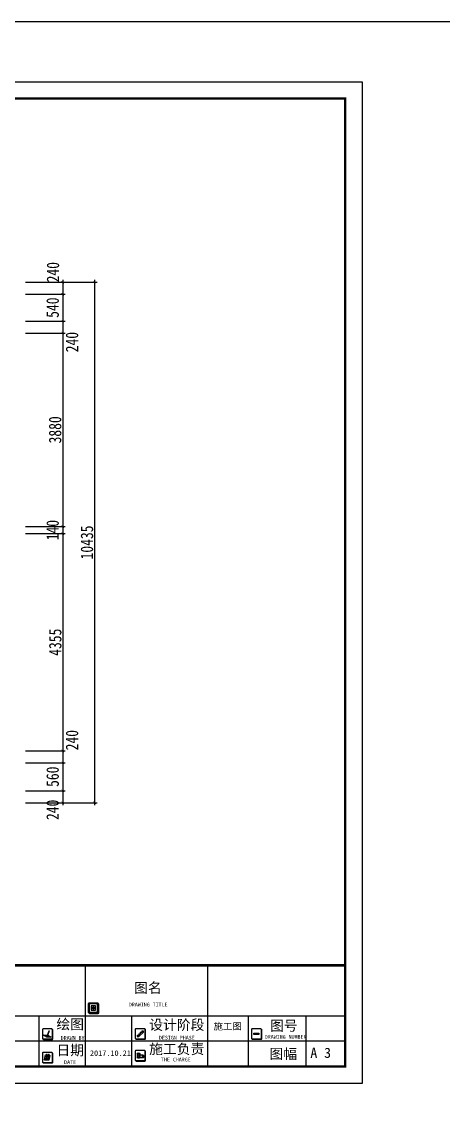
# Model space of a CAD drawing. Header units: millimetres. Extents: x -77055 to 331180, y -861586 to -491011.
# Drawn here: x 113593 to 122057, y -751708 to -730077 of the extents above; entities that cross this region are included whole.
import ezdxf

# ---------------------------------------------------------------- set-up
doc = ezdxf.new("R2010")
doc.units = ezdxf.units.MM
doc.header["$PDMODE"] = 3
for name, color, linetype in [('0-01图框模板说明', 2, 'Continuous'), ('0-02图框细线', 136, 'Continuous'), ('250', 250, 'Continuous')]:
    doc.layers.add(name, color=color, linetype=linetype)
doc.styles.add('DIM', font='simhei.ttf', dxfattribs={"width": 0.8})
doc.styles.get("Standard").update_dxf_attribs({"font": 'simhei.ttf'})
doc.dimstyles.new('1-50', dxfattribs={"dimscale": 50, "dimtxt": 5, "dimasz": 1, "dimexe": 1, "dimexo": 0.1, "dimgap": 0.5, "dimtad": 1, "dimdec": 0, "dimdsep": 46, "dimtxsty": 'DIM', "dimblk": 'ARCHTICK', "dimcen": 4, "dimdle": 1, "dimclrd": 3, "dimclre": 3, "dimclrt": 1, "dimadec": 0, "dimazin": 0, "dimtfac": 1, "dimtdec": 0, "dimtmove": 2, "dimatfit": 3, "dimldrblk": 'DOT', "dimfxl": 15, "dimfxlon": 1, "dimarcsym": 0})

# ---------------------------------------------------------------- blocks, each defined once
blk = doc.blocks.new('_ArchTick')
at = {"color": 0, "linetype": 'ByBlock', "const_width": 0.15}
blk.add_lwpolyline([(-0.5, -0.5), (0.5, 0.5)], dxfattribs=at)
blk = doc.blocks.new('*D325')
at = {"layer": '250', "color": 3, "lineweight": -2}
for p, q in [((113669, -735303), (114469, -735303)), ((114419, -735253), (114419, -735593)), ((113669, -735543), (114469, -735543))]:
    blk.add_line(p, q, dxfattribs=at)
at = {"layer": 'Defpoints', "color": 0}
for p in [(112170, -735303), (112170, -735543), (114419, -735543)]:
    blk.add_point(p, dxfattribs=at)
at = {"layer": '250', "color": 3, "lineweight": -2, "xscale": 50, "yscale": 50, "zscale": 50}
for p, rotation in [((114419, -735303), 90), ((114419, -735543), 270)]:
    blk.add_blockref('_ArchTick', p, dxfattribs=dict(at, rotation=rotation))
at = {"layer": '250', "color": 1, "insert": (114224, -735102), "char_height": 250, "attachment_point": 5, "rotation": 90, "style": 'DIM'}
blk.add_mtext('240', dxfattribs=at)
blk = doc.blocks.new('_Dot')
at = {"color": 0, "linetype": 'ByBlock', "lineweight": -2}
blk.add_line((-0.5, 0), (-1, 0), dxfattribs=at)
at = {"color": 0, "linetype": 'ByBlock', "const_width": 0.5}
blk.add_lwpolyline([(-0.25, 0, 1), (0.25, 0, 1)], format="xyb", close=True, dxfattribs=at)
blk = doc.blocks.new('*D326')
at = {"layer": '250', "color": 3, "lineweight": -2}
for p, q in [((113669, -735543), (114469, -735543)), ((114419, -735493), (114419, -736133)), ((113669, -736083), (114469, -736083))]:
    blk.add_line(p, q, dxfattribs=at)
at = {"layer": 'Defpoints', "color": 0}
for p in [(112170, -735543), (113195, -736083), (114419, -736083)]:
    blk.add_point(p, dxfattribs=at)
at = {"layer": '250', "color": 3, "lineweight": -2, "xscale": 50, "yscale": 50, "zscale": 50}
for p, rotation in [((114419, -735543), 90), ((114419, -736083), 270)]:
    blk.add_blockref('_ArchTick', p, dxfattribs=dict(at, rotation=rotation))
at = {"layer": '250', "color": 1, "insert": (114217, -735813), "char_height": 250, "attachment_point": 5, "rotation": 90, "style": 'DIM'}
blk.add_mtext('540', dxfattribs=at)
blk = doc.blocks.new('*D327')
at = {"layer": '250', "color": 3, "lineweight": -2}
for p, q in [((113669, -736083), (114469, -736083)), ((114419, -736033), (114419, -736373)), ((113669, -736323), (114469, -736323))]:
    blk.add_line(p, q, dxfattribs=at)
at = {"layer": 'Defpoints', "color": 0}
for p in [(113195, -736083), (112955, -736323), (114419, -736323)]:
    blk.add_point(p, dxfattribs=at)
at = {"layer": '250', "color": 3, "lineweight": -2, "xscale": 50, "yscale": 50, "zscale": 50}
for p, rotation in [((114419, -736083), 90), ((114419, -736323), 270)]:
    blk.add_blockref('_ArchTick', p, dxfattribs=dict(at, rotation=rotation))
at = {"layer": '250', "color": 1, "insert": (114606, -736504), "char_height": 250, "attachment_point": 5, "rotation": 90, "style": 'DIM'}
blk.add_mtext('240', dxfattribs=at)
blk = doc.blocks.new('*D328')
at = {"layer": '250', "color": 3, "lineweight": -2}
for p, q in [((114419, -736273), (114419, -740253)), ((113669, -736323), (114469, -736323)), ((113669, -740203), (114469, -740203))]:
    blk.add_line(p, q, dxfattribs=at)
at = {"layer": 'Defpoints', "color": 0}
for p in [(112955, -736323), (112955, -740203), (114419, -740203)]:
    blk.add_point(p, dxfattribs=at)
at = {"layer": '250', "color": 3, "lineweight": -2, "xscale": 50, "yscale": 50, "zscale": 50}
for p, rotation in [((114419, -736323), 90), ((114419, -740203), 270)]:
    blk.add_blockref('_ArchTick', p, dxfattribs=dict(at, rotation=rotation))
at = {"layer": '250', "color": 1, "insert": (114267, -738263), "char_height": 250, "attachment_point": 5, "rotation": 90, "style": 'DIM'}
blk.add_mtext('3880', dxfattribs=at)
blk = doc.blocks.new('*D329')
at = {"layer": '250', "color": 3, "lineweight": -2}
for p, q in [((114419, -740153), (114419, -740393)), ((113669, -740203), (114469, -740203)), ((113669, -740343), (114469, -740343))]:
    blk.add_line(p, q, dxfattribs=at)
at = {"layer": 'Defpoints', "color": 0}
for p in [(112955, -740203), (112955, -740343), (114419, -740343)]:
    blk.add_point(p, dxfattribs=at)
at = {"layer": '250', "color": 3, "lineweight": -2, "xscale": 50, "yscale": 50, "zscale": 50}
for p, rotation in [((114419, -740203), 90), ((114419, -740343), 270)]:
    blk.add_blockref('_ArchTick', p, dxfattribs=dict(at, rotation=rotation))
at = {"layer": '250', "color": 1, "insert": (114217, -740273), "char_height": 250, "attachment_point": 5, "rotation": 90, "style": 'DIM'}
blk.add_mtext('140', dxfattribs=at)
blk = doc.blocks.new('*D330')
at = {"layer": '250', "color": 3, "lineweight": -2}
for p, q in [((113669, -740343), (114469, -740343)), ((114419, -740293), (114419, -744748)), ((113669, -744698), (114469, -744698))]:
    blk.add_line(p, q, dxfattribs=at)
at = {"layer": 'Defpoints', "color": 0}
for p in [(112955, -740343), (112955, -744698), (114419, -744698)]:
    blk.add_point(p, dxfattribs=at)
at = {"layer": '250', "color": 3, "lineweight": -2, "xscale": 50, "yscale": 50, "zscale": 50}
for p, rotation in [((114419, -740343), 90), ((114419, -744698), 270)]:
    blk.add_blockref('_ArchTick', p, dxfattribs=dict(at, rotation=rotation))
at = {"layer": '250', "color": 1, "insert": (114269, -742521), "char_height": 250, "attachment_point": 5, "rotation": 90, "style": 'DIM'}
blk.add_mtext('4355', dxfattribs=at)
blk = doc.blocks.new('*D331')
at = {"layer": '250', "color": 3, "lineweight": -2}
for p, q in [((113669, -744698), (114469, -744698)), ((114419, -744648), (114419, -744988)), ((113669, -744938), (114469, -744938))]:
    blk.add_line(p, q, dxfattribs=at)
at = {"layer": 'Defpoints', "color": 0}
for p in [(112955, -744698), (113195, -744938), (114419, -744938)]:
    blk.add_point(p, dxfattribs=at)
at = {"layer": '250', "color": 3, "lineweight": -2, "xscale": 50, "yscale": 50, "zscale": 50}
for p, rotation in [((114419, -744698), 90), ((114419, -744938), 270)]:
    blk.add_blockref('_ArchTick', p, dxfattribs=dict(at, rotation=rotation))
at = {"layer": '250', "color": 1, "insert": (114606, -744485), "char_height": 250, "attachment_point": 5, "rotation": 90, "style": 'DIM'}
blk.add_mtext('240', dxfattribs=at)
blk = doc.blocks.new('*D332')
at = {"layer": '250', "color": 3, "lineweight": -2}
for p, q in [((113669, -744938), (114469, -744938)), ((114419, -744888), (114419, -745548)), ((113669, -745498), (114469, -745498))]:
    blk.add_line(p, q, dxfattribs=at)
at = {"layer": 'Defpoints', "color": 0}
for p in [(113195, -744938), (112160, -745498), (114419, -745498)]:
    blk.add_point(p, dxfattribs=at)
at = {"layer": '250', "color": 3, "lineweight": -2, "xscale": 50, "yscale": 50, "zscale": 50}
for p, rotation in [((114419, -744938), 90), ((114419, -745498), 270)]:
    blk.add_blockref('_ArchTick', p, dxfattribs=dict(at, rotation=rotation))
at = {"layer": '250', "color": 1, "insert": (114217, -745218), "char_height": 250, "attachment_point": 5, "rotation": 90, "style": 'DIM'}
blk.add_mtext('560', dxfattribs=at)
blk = doc.blocks.new('*D333')
at = {"layer": '250', "color": 3, "lineweight": -2}
for p, q in [((113669, -745498), (114469, -745498)), ((114419, -745448), (114419, -745788)), ((113669, -745738), (114469, -745738))]:
    blk.add_line(p, q, dxfattribs=at)
at = {"layer": 'Defpoints', "color": 0}
for p in [(112160, -745498), (112160, -745738), (114419, -745738)]:
    blk.add_point(p, dxfattribs=at)
at = {"layer": '250', "color": 3, "lineweight": -2, "xscale": 50, "yscale": 50, "zscale": 50}
for p, rotation in [((114419, -745498), 90), ((114419, -745738), 270)]:
    blk.add_blockref('_ArchTick', p, dxfattribs=dict(at, rotation=rotation))
at = {"layer": '250', "color": 1, "insert": (114217, -745882), "char_height": 250, "attachment_point": 5, "rotation": 90, "style": 'DIM'}
blk.add_mtext('240', dxfattribs=at)
blk = doc.blocks.new('*D364')
at = {"layer": '250', "color": 3, "lineweight": -2}
for p, q in [((114307, -735303), (115107, -735303)), ((115057, -735253), (115057, -745788)), ((114307, -745738), (115107, -745738))]:
    blk.add_line(p, q, dxfattribs=at)
at = {"layer": 'Defpoints', "color": 0}
for p in [(113669, -735303), (113669, -745738), (115057, -745738)]:
    blk.add_point(p, dxfattribs=at)
at = {"layer": '250', "color": 3, "lineweight": -2, "xscale": 50, "yscale": 50, "zscale": 50}
for p, rotation in [((115057, -735303), 90), ((115057, -745738), 270)]:
    blk.add_blockref('_ArchTick', p, dxfattribs=dict(at, rotation=rotation))
at = {"layer": '250', "color": 1, "insert": (114905, -740521), "char_height": 250, "attachment_point": 5, "rotation": 90, "style": 'DIM'}
blk.add_mtext('10435', dxfattribs=at)
blk = doc.blocks.new('A$C277C16EF')
at = {"layer": '0-01图框模板说明'}
for points in [[(-5292, 1424, -0.414214), (-5306, 1411), (-5479, 1411, -0.071272), (-5482, 1411, 0.348143), (-5470, 1401), (-5297, 1401, 0.414214), (-5283, 1414), (-5283, 1587, 0.333108), (-5293, 1600, -0.057743), (-5292, 1597)], [(-4353, 909, -0.414214), (-4366, 895), (-4539, 895, -0.071272), (-4543, 896, 0.348143), (-4530, 885), (-4357, 885, 0.414214), (-4344, 899), (-4344, 1072, 0.333108), (-4353, 1085, -0.057743), (-4353, 1081)], [(-2020, 907, -0.414214), (-2033, 893), (-2206, 893, -0.071272), (-2210, 894, 0.348143), (-2197, 884), (-2024, 884, 0.414214), (-2011, 897), (-2011, 1070, 0.333108), (-2020, 1083, -0.057743), (-2020, 1080)], [(-6214, 904, -0.414214), (-6227, 891), (-6400, 891, -0.071272), (-6404, 891, 0.348143), (-6391, 881), (-6218, 881, 0.414214), (-6205, 894), (-6205, 1067, 0.333108), (-6214, 1080, -0.057743), (-6214, 1077)], [(-2172, 1004), (-2072, 1004), (-2072, 979), (-2172, 979)], [(-6214, 431, -0.414214), (-6227, 418), (-6400, 418, -0.071272), (-6404, 418, 0.348143), (-6391, 408), (-6218, 408, 0.414214), (-6205, 421), (-6205, 594, 0.333108), (-6214, 607, -0.057743), (-6214, 604)], [(-4353, 471, -0.414214), (-4366, 457), (-4539, 457, -0.071272), (-4543, 458, 0.348143), (-4530, 448), (-4357, 448, 0.414214), (-4344, 461), (-4344, 634, 0.333108), (-4353, 647, -0.057743), (-4353, 644)]]:
    blk.add_hatch(color=8, dxfattribs=at).paths.add_polyline_path(points)
h = blk.add_hatch(color=8, dxfattribs=at)
h.paths.add_polyline_path([(-5392, 1527), (-5409, 1527), (-5409, 1511), (-5392, 1511)])
h.paths.add_polyline_path([(-5392, 1511), (-5375, 1511), (-5375, 1527), (-5392, 1527)])
h.paths.add_polyline_path([(-5392, 1511), (-5392, 1495), (-5375, 1495), (-5375, 1511)])
h.paths.add_polyline_path([(-5392, 1511), (-5409, 1511), (-5409, 1495), (-5392, 1495)])
at = {"layer": '0-01图框模板说明', "color": 8}
for p, q in [((-5392, 1555), (-5392, 1466)), ((-5437, 1511), (-5348, 1511)), ((-6322, 942), (-6322, 939)), ((-6321, 941), (-6322, 938)), ((-6321, 939), (-6322, 938)), ((-6322, 939), (-6322, 938)), ((-6320, 941), (-6321, 939)), ((-4511, 968), (-4511, 940)), ((-4511, 968), (-4481, 968)), ((-4511, 940), (-4480, 940)), ((-4481, 996), (-4451, 996)), ((-4481, 996), (-4481, 968)), ((-4390, 1020), (-4480, 940)), ((-4451, 1025), (-4451, 996)), ((-4451, 1025), (-4421, 1025)), ((-4421, 1051), (-4390, 1051)), ((-4421, 1051), (-4421, 1025)), ((-4390, 1051), (-4390, 1020)), ((-6374, 473), (-6362, 462)), ((-6294, 470), (-6371, 470)), ((-6291, 467), (-6368, 467)), ((-6288, 465), (-6365, 465)), ((-6285, 462), (-6362, 462)), ((-6272, 566), (-6294, 470)), ((-6269, 563), (-6291, 467)), ((-6266, 561), (-6288, 465)), ((-6263, 559), (-6285, 462)), ((-6275, 569), (-6263, 559)), ((-4510, 597), (-4510, 515)), ((-4395, 564), (-4477, 564)), ((-4395, 510), (-4477, 510)), ((-4456, 597), (-4456, 515))]:
    blk.add_line(p, q, dxfattribs=at)
at = {"layer": '0-01图框模板说明', "color": 2, "const_width": 49}
blk.add_lwpolyline([(-338, 19745), (-338, 338), (-28062, 338), (-28062, 19745)], close=True, dxfattribs=at)
blk.add_lwpolyline([(-338, 2367), (-28066, 2367)], dxfattribs=at)
at = {"layer": '0-01图框模板说明', "color": 8}
for points in [[(-5479, 1411), (-5306, 1411, 0.414214), (-5292, 1424), (-5292, 1597, 0.414214), (-5306, 1610), (-5479, 1610, 0.414214), (-5492, 1597), (-5492, 1424, 0.414214)], [(-6400, 891), (-6227, 891, 0.414214), (-6214, 904), (-6214, 1077, 0.414214), (-6227, 1090), (-6400, 1090, 0.414214), (-6413, 1077), (-6413, 904, 0.414214)], [(-4539, 895), (-4366, 895, 0.414214), (-4353, 909), (-4353, 1081, 0.414214), (-4366, 1095), (-4539, 1095, 0.414214), (-4552, 1081), (-4552, 909, 0.414214)], [(-2206, 893), (-2033, 893, 0.414214), (-2020, 907), (-2020, 1080, 0.414214), (-2033, 1093), (-2206, 1093, 0.414214), (-2219, 1080), (-2219, 907, 0.414214)], [(-6277, 1048), (-6285, 1051), (-6284, 1052, -0.451962), (-6280, 1054), (-6279, 1053, -0.418435), (-6277, 1049)], [(-4539, 457), (-4366, 457, 0.414214), (-4353, 471), (-4353, 644, 0.414214), (-4366, 657), (-4539, 657, 0.414214), (-4552, 644), (-4552, 471, 0.414214)], [(-6400, 418), (-6227, 418, 0.414214), (-6214, 431), (-6214, 604, 0.414214), (-6227, 617), (-6400, 617, 0.414214), (-6413, 604), (-6413, 431, 0.414214)]]:
    blk.add_lwpolyline(points, format="xyb", close=True, dxfattribs=at)
for points in [[(-5482, 1411, 0.348143), (-5470, 1401), (-5297, 1401, 0.414214), (-5283, 1414), (-5283, 1587, 0.333108), (-5293, 1600)], [(-4543, 896, 0.348143), (-4530, 885), (-4357, 885, 0.414214), (-4344, 899), (-4344, 1072, 0.333108), (-4353, 1085)], [(-2210, 894, 0.348143), (-2197, 884), (-2024, 884, 0.414214), (-2011, 897), (-2011, 1070, 0.333108), (-2020, 1083)], [(-6404, 891, 0.348143), (-6391, 881), (-6218, 881, 0.414214), (-6205, 894), (-6205, 1067, 0.333108), (-6214, 1080)], [(-6404, 418, 0.348143), (-6391, 408), (-6218, 408, 0.414214), (-6205, 421), (-6205, 594, 0.333108), (-6214, 607)], [(-4543, 458, 0.348143), (-4530, 448), (-4357, 448, 0.414214), (-4344, 461), (-4344, 634, 0.333108), (-4353, 647)]]:
    blk.add_lwpolyline(points, format="xyb", dxfattribs=at)
for points in [[(-5478, 1425), (-5306, 1425), (-5306, 1597), (-5478, 1597)], [(-5437, 1466), (-5348, 1466), (-5348, 1555), (-5437, 1555)], [(-5409, 1527), (-5375, 1527), (-5375, 1495), (-5409, 1495)], [(-6320, 941), (-6322, 942), (-6319, 958), (-6311, 955)], [(-6280, 1042), (-6287, 1044), (-6319, 958), (-6311, 955)], [(-6277, 1048), (-6285, 1051), (-6287, 1044), (-6280, 1042)], [(-2172, 1004), (-2072, 1004), (-2072, 979), (-2172, 979)], [(-6355, 495), (-6347, 495), (-6349, 489), (-6356, 489)], [(-6334, 545), (-6302, 545), (-6310, 520), (-6341, 520)], [(-6340, 495), (-6332, 495), (-6334, 489), (-6341, 489)], [(-6325, 495), (-6318, 495), (-6319, 489), (-6327, 489)], [(-6311, 495), (-6303, 495), (-6305, 489), (-6312, 489)]]:
    blk.add_lwpolyline(points, close=True, dxfattribs=at)
for points in [[(-6307, 966), (-6304, 966), (-6239, 923), (-6327, 923), (-6392, 966), (-6316, 966)], [(-6334, 569), (-6275, 569), (-6297, 473), (-6374, 473), (-6351, 569), (-6338, 569)]]:
    blk.add_lwpolyline(points, dxfattribs=at)
blk.add_circle((-6295, 558), 2.7, dxfattribs=at)
for centre, radius, start, end in [((-6337, 558), 2.7, 133.5405, 58.5094), ((-6319, 562), 20.4, 120.0838, 193.4607), ((-6337, 559), 2.06, 218.3923, 328.4538), ((-6319, 562), 16.9, 118.9884, 196.0214), ((-6336, 557), 2.7, 72.6047, 87.6936), ((-6326, 570), 9.85, 350.5454, 105.731), ((-6327, 569), 7.74, 355.4404, 89.6822), ((-6277, 562), 20.4, 127.1675, 193.4607), ((-6294, 557), 2.7, 72.6047, 215.7707), ((-6295, 559), 2.06, 218.3923, 328.4538), ((-6278, 562), 16.3, 120.88, 197.6449), ((-6286, 573), 6.91, 75.6414, 126.1244), ((-6286, 571), 5.41, 333.2308, 96.566), ((-6286, 571), 8.4, 340.7006, 72.9302)]:
    blk.add_arc(centre, radius, start, end, dxfattribs=at)
for centre, major_axis in [((-4483, 597), (-27.1, 0)), ((-4483, 515), (-27.1, 0)), ((-4477, 537), (0, 27.1)), ((-4395, 537), (0, 27.1))]:
    blk.add_ellipse(centre, major_axis=major_axis, ratio=0.454196, dxfattribs=at)
at = {"layer": '0-02图框细线'}
for p, q in [((-5546, 338), (-5546, 2367)), ((-3096, 1352), (-3096, 2367)), ((-21553, 1352), (-338, 1352)), ((-6480, 338), (-6480, 1352)), ((-4619, 338), (-4619, 1352)), ((-3096, 338), (-3096, 1352)), ((-2280, 338), (-2280, 1352)), ((-1131, 1352), (-1131, 338)), ((-338, 845), (-10594, 845))]:
    blk.add_line(p, q, dxfattribs=at)
blk.add_lwpolyline([(0, 20083), (0, 0), (-28400, 0), (-28400, 20083)], close=True, dxfattribs=at)
for s, insert, char_height, attachment_point in [('{\\fSimSun|b0|i0|c134|p2;图名}', (-4572, 1904), 202.86, 4), ('{\\fSimSun|b0|i0|c134|p2;DRAWING TITLE}', (-4678, 1579), 76.2, 4), ('{\\fSimSun|b0|i0|c134|p2;绘图}', (-6132, 1175), 202.86, 4), ('{\\fSimSun|b0|i0|c134|p2;设计阶段}', (-4271, 1162), 202.86, 4), ('{\\fSimHei|b0|i0|c134|p2;施工图}', (-2696, 1135), 135.24, 5), ('{\\fSimSun|b0|i0|c134|p2;图号}', (-1846, 1145), 202.86, 4), ('{\\fSimSun|b0|i0|c134|p2;DRAWN BY}', (-6045, 909), 76.2, 4), ('{\\fSimSun|b0|i0|c134|p2;DESIGN PHASE}', (-4074, 915), 76.2, 4), ('{\\fSimSun|b0|i0|c134|p2;DRAWING NUMBER}', (-1951, 931), 76.2, 4), ('{\\fSimSun|b0|i0|c134|p2;日期}', (-6132, 653), 202.86, 4), ('2017.10.21', (-5460, 605), 110, 4), ('{\\fSimSun|b0|i0|c134|p2;施工负责}', (-4271, 677), 202.86, 4), ('{\\fSimSun|b0|i0|c134|p2;图幅}', (-1857, 581), 202.86, 4), ('{\\fSimSun|b0|i0|c134|p2;A 3}', (-1037, 611), 202.86, 4), ('{\\fSimSun|b0|i0|c134|p2;DATE}', (-5978, 426), 76.2, 4), ('{\\fSimSun|b0|i0|c134|p2;THE CHARGE}', (-4034, 476), 76.2, 4)]:
    blk.add_mtext(s, dxfattribs=dict(at, insert=insert, char_height=char_height, attachment_point=attachment_point))

msp = doc.modelspace()

# ---------------------------------------------------------------- linework, layer by layer
at = {"layer": '250', "color": 7}
msp.add_lwpolyline([(33168, -730077.3), (214117.8, -730077.3), (214117.8, -798543.8), (33168, -798543.8)], close=True, dxfattribs=at)

# ---------------------------------------------------------------- block references
msp.add_blockref('A$C277C16EF', (120424.6, -751365.5), dxfattribs=at)

# ---------------------------------------------------------------- dimensions: what is measured, and where the dimension line sits
for base, p1, p2, picture, middle in [((114418.5, -735543), (112170.1, -735303), (112170.1, -735543), '*D325', (114224.2, -735101.8)), ((114418.5, -736083), (112170.1, -735543), (113195.1, -736083), '*D326', (114216.8, -735813)), ((114418.5, -736323), (113195.1, -736083), (112955.1, -736323), '*D327', (114606, -736504.4)), ((114418.5, -740343), (112955.1, -740203), (112955.1, -740343), '*D329', (114216.8, -740273)), ((114418.5, -744938), (112955.1, -744698), (113195.1, -744938), '*D331', (114606, -744485)), ((114418.5, -745498), (113195.1, -744938), (112160.1, -745498), '*D332', (114216.8, -745218)), ((114418.5, -745738), (112160.1, -745498), (112160.1, -745738), '*D333', (114216.8, -745881.7))]:
    dim = msp.add_linear_dim(base=base, p1=p1, p2=p2, angle=270, dimstyle='1-50', dxfattribs=at)
    dim.commit()
    dim.dimension.update_dxf_attribs({"geometry": picture, "text_midpoint": middle, "dimtype": 160})
for base, p1, p2, picture, middle in [((115056.5, -745738), (113668.5, -735303), (113668.5, -745738), '*D364', (114905.1, -740520.5)), ((114418.5, -740203), (112955.1, -736323), (112955.1, -740203), '*D328', (114267.1, -738263)), ((114418.5, -744698), (112955.1, -740343), (112955.1, -744698), '*D330', (114268.5, -742520.5))]:
    dim = msp.add_linear_dim(base=base, p1=p1, p2=p2, angle=270, dimstyle='1-50', dxfattribs=at)
    dim.commit()
    dim.dimension.update_dxf_attribs({"geometry": picture, "text_midpoint": middle})

doc.saveas('drawing.dxf')
